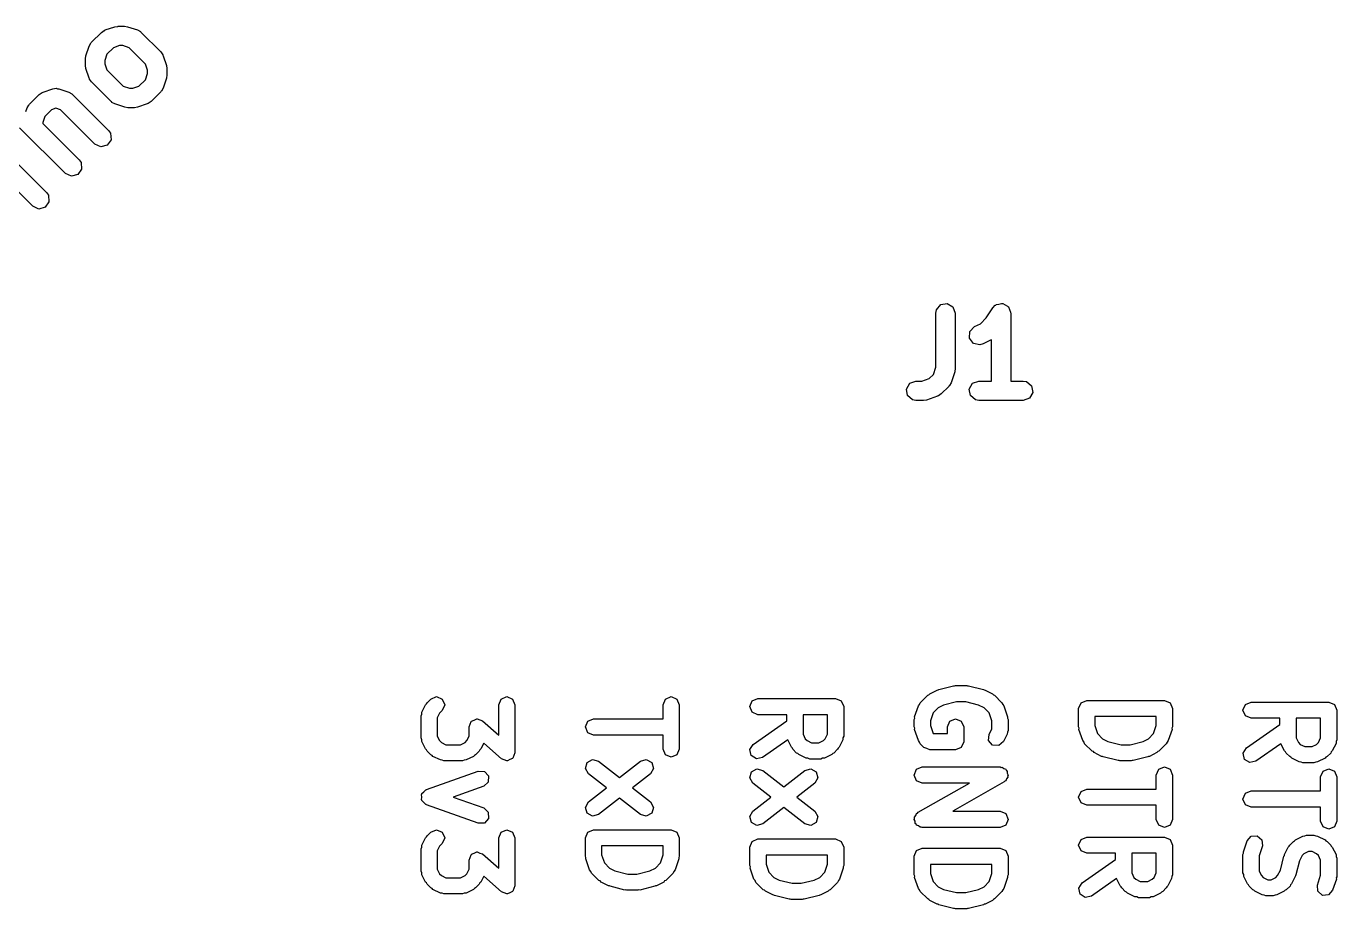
# Model space of a CAD drawing. Extents: x 83.3 to 116.7, y -116.7 to -83.4.
# Drawn here: x 92.7 to 102.82, y -116.67 to -109.85 of the extents above; entities that cross this region are included whole.
import ezdxf

# ---------------------------------------------------------------- set-up
doc = ezdxf.new("R2010")
doc.units = 0
doc.layers.add('BLACK', color=7, linetype='CONTINUOUS')

msp = doc.modelspace()

# ---------------------------------------------------------------- linework, layer by layer
at = {"layer": 'BLACK', "linetype": 'CONTINUOUS'}
for p, q in [((93.3071, -109.883), (93.3828, -109.858)), ((93.3828, -109.858), (93.405, -109.855)), ((93.405, -109.855), (93.4065, -109.854)), ((93.4065, -109.854), (93.4571, -109.854)), ((93.4571, -109.854), (93.4791, -109.858)), ((93.4791, -109.858), (93.4808, -109.858)), ((93.4808, -109.858), (93.5565, -109.883)), ((93.202, -109.977), (93.2778, -109.902)), ((93.2778, -109.902), (93.2991, -109.887)), ((93.2991, -109.887), (93.3036, -109.886)), ((93.3036, -109.886), (93.3071, -109.883)), ((93.5565, -109.883), (93.5794, -109.896)), ((93.5794, -109.896), (93.5818, -109.9)), ((93.5818, -109.9), (93.5858, -109.902)), ((93.5858, -109.902), (93.7374, -110.053)), ((93.1586, -110.082), (93.1839, -110.007)), ((93.1839, -110.007), (93.1963, -109.984)), ((93.1963, -109.984), (93.2001, -109.981)), ((93.2001, -109.981), (93.202, -109.977)), ((93.3713, -110.02), (93.3206, -110.071)), ((93.4187, -110.004), (93.3713, -110.02)), ((93.4449, -110.004), (93.4187, -110.004)), ((93.4923, -110.02), (93.4449, -110.004)), ((93.6188, -110.147), (93.4923, -110.02)), ((93.7374, -110.053), (93.7523, -110.074)), ((93.1548, -110.106), (93.1587, -110.084)), ((93.1548, -110.157), (93.1548, -110.106)), ((93.1553, -110.158), (93.1548, -110.157)), ((93.1586, -110.18), (93.1553, -110.158)), ((93.1587, -110.084), (93.1586, -110.082)), ((93.3206, -110.071), (93.3048, -110.118)), ((93.3048, -110.118), (93.3048, -110.144)), ((93.3048, -110.144), (93.3206, -110.192)), ((93.6346, -110.194), (93.6188, -110.147)), ((93.7523, -110.074), (93.7527, -110.079)), ((93.7527, -110.079), (93.7555, -110.082)), ((93.7555, -110.082), (93.7807, -110.158)), ((93.7807, -110.158), (93.784, -110.18)), ((93.1839, -110.256), (93.1586, -110.18)), ((93.1867, -110.26), (93.1839, -110.256)), ((93.1871, -110.264), (93.1867, -110.26)), ((93.202, -110.285), (93.1871, -110.264)), ((93.3206, -110.192), (93.4471, -110.318)), ((93.5681, -110.318), (93.6188, -110.268)), ((93.6188, -110.268), (93.6346, -110.22)), ((93.6346, -110.22), (93.6346, -110.194)), ((93.7807, -110.256), (93.7555, -110.332)), ((93.7846, -110.232), (93.7807, -110.254)), ((93.7807, -110.254), (93.7807, -110.256)), ((93.784, -110.18), (93.7846, -110.182)), ((93.7846, -110.182), (93.7846, -110.232)), ((92.7979, -110.381), (92.8193, -110.366)), ((92.8193, -110.366), (92.8237, -110.366)), ((92.8237, -110.366), (92.8272, -110.363)), ((92.8272, -110.363), (92.903, -110.338)), ((92.903, -110.338), (92.9288, -110.334)), ((92.9288, -110.334), (92.9392, -110.338)), ((92.9392, -110.338), (92.9504, -110.338)), ((92.9504, -110.338), (93.0262, -110.363)), ((93.0262, -110.363), (93.0491, -110.376)), ((93.3535, -110.437), (93.202, -110.285)), ((93.4471, -110.318), (93.4945, -110.334)), ((93.4945, -110.334), (93.5206, -110.334)), ((93.5206, -110.334), (93.5681, -110.318)), ((93.7374, -110.361), (93.6616, -110.437)), ((93.7393, -110.357), (93.7374, -110.361)), ((93.7431, -110.355), (93.7393, -110.357)), ((93.7555, -110.332), (93.7431, -110.355)), ((92.704, -110.486), (92.7165, -110.464)), ((92.7165, -110.464), (92.7203, -110.461)), ((92.7203, -110.461), (92.7222, -110.457)), ((92.7222, -110.457), (92.7979, -110.381)), ((93.0491, -110.376), (93.0515, -110.38)), ((93.0515, -110.38), (93.0555, -110.381)), ((93.0555, -110.381), (93.3333, -110.659)), ((93.3576, -110.439), (93.3535, -110.437)), ((93.3599, -110.443), (93.3576, -110.439)), ((93.3828, -110.455), (93.3599, -110.443)), ((93.4586, -110.48), (93.3828, -110.455)), ((93.6323, -110.455), (93.5565, -110.48)), ((93.6358, -110.452), (93.6323, -110.455)), ((93.6403, -110.452), (93.6358, -110.452)), ((93.6616, -110.437), (93.6403, -110.452)), ((92.6948, -110.514), (92.704, -110.486)), ((92.8408, -110.551), (92.8249, -110.598)), ((92.8915, -110.5), (92.8408, -110.551)), ((92.9267, -110.488), (92.8915, -110.5)), ((92.962, -110.5), (92.9267, -110.488)), ((93.2272, -110.765), (92.962, -110.5)), ((93.4602, -110.48), (93.4586, -110.48)), ((93.4823, -110.484), (93.4602, -110.48)), ((93.5328, -110.484), (93.4823, -110.484)), ((93.5344, -110.484), (93.5328, -110.484)), ((93.5565, -110.48), (93.5344, -110.484)), ((93, -110.993), (92.6464, -110.639)), ((92.8249, -110.598), (92.8249, -110.605)), ((92.8249, -110.605), (93.106, -110.886)), ((93.3333, -110.659), (93.3482, -110.681)), ((93.2737, -110.787), (93.2272, -110.765)), ((93.3233, -110.774), (93.2737, -110.787)), ((93.3527, -110.732), (93.3233, -110.774)), ((93.3482, -110.681), (93.3527, -110.732)), ((92.4999, -110.785), (92.8535, -111.139)), ((92.7474, -111.245), (92.3939, -110.892)), ((93.1254, -110.959), (93.096, -111.001)), ((93.106, -110.886), (93.121, -110.908)), ((93.121, -110.908), (93.1254, -110.959)), ((93.0465, -111.014), (93, -110.993)), ((93.096, -111.001), (93.0465, -111.014)), ((92.8535, -111.139), (92.8684, -111.16)), ((92.8684, -111.16), (92.8729, -111.211)), ((92.7939, -111.267), (92.7474, -111.245)), ((92.8435, -111.253), (92.7939, -111.267)), ((92.8729, -111.211), (92.8435, -111.253)), ((99.725, -112.071), (99.7295, -112.046)), ((99.725, -112.488), (99.725, -112.071)), ((99.7295, -112.046), (99.7625, -112.006)), ((99.7625, -112.006), (99.813, -111.998)), ((99.813, -111.998), (99.8575, -112.023)), ((99.8575, -112.023), (99.875, -112.071)), ((99.875, -112.071), (99.875, -112.5)), ((100.113, -112.109), (100.166, -112.03)), ((100.166, -112.03), (100.184, -112.011)), ((100.184, -112.011), (100.188, -112.01)), ((100.188, -112.01), (100.191, -112.006)), ((100.191, -112.006), (100.213, -112.003)), ((100.213, -112.003), (100.233, -111.997)), ((100.233, -111.997), (100.237, -111.998)), ((100.237, -111.998), (100.242, -111.998)), ((100.242, -111.998), (100.26, -112.008)), ((100.26, -112.008), (100.28, -112.017)), ((100.28, -112.017), (100.282, -112.021)), ((100.282, -112.021), (100.286, -112.023)), ((100.286, -112.023), (100.293, -112.044)), ((100.293, -112.044), (100.303, -112.063)), ((100.303, -112.063), (100.302, -112.067)), ((100.302, -112.067), (100.304, -112.071)), ((100.304, -112.071), (100.304, -112.596)), ((99.9883, -112.213), (100.024, -112.176)), ((100.024, -112.176), (100.07, -112.153)), ((100.07, -112.153), (100.113, -112.109)), ((99.9853, -112.264), (99.9883, -112.213)), ((100.016, -112.305), (99.9853, -112.264)), ((100.148, -112.281), (100.091, -112.31)), ((100.149, -112.28), (100.148, -112.281)), ((100.154, -112.277), (100.149, -112.28)), ((100.154, -112.596), (100.154, -112.277)), ((100.066, -112.317), (100.016, -112.305)), ((100.091, -112.31), (100.066, -112.317)), ((99.7059, -112.545), (99.725, -112.488)), ((99.5232, -112.614), (99.5714, -112.596)), ((99.5714, -112.596), (99.6164, -112.596)), ((99.6164, -112.596), (99.6738, -112.577)), ((99.6738, -112.577), (99.7059, -112.545)), ((99.8712, -112.524), (99.8426, -112.609)), ((99.875, -112.5), (99.8711, -112.522)), ((99.8711, -112.522), (99.8712, -112.524)), ((100.009, -112.614), (100.057, -112.596)), ((100.057, -112.596), (100.154, -112.596)), ((100.304, -112.596), (100.4, -112.596)), ((100.4, -112.596), (100.426, -112.601)), ((99.4976, -112.658), (99.5232, -112.614)), ((99.5065, -112.709), (99.4976, -112.658)), ((99.7673, -112.696), (99.746, -112.711)), ((99.8245, -112.639), (99.7673, -112.696)), ((99.8264, -112.635), (99.8245, -112.639)), ((99.8302, -112.632), (99.8264, -112.635)), ((99.8426, -112.609), (99.8302, -112.632)), ((99.9833, -112.658), (100.009, -112.614)), ((99.9922, -112.709), (99.9833, -112.658)), ((100.426, -112.601), (100.465, -112.634)), ((100.474, -112.684), (100.448, -112.729)), ((100.465, -112.634), (100.474, -112.684)), ((99.5458, -112.742), (99.5065, -112.709)), ((99.5714, -112.746), (99.5458, -112.742)), ((99.6286, -112.746), (99.5714, -112.746)), ((99.6301, -112.746), (99.6286, -112.746)), ((99.6523, -112.743), (99.6301, -112.746)), ((99.738, -112.714), (99.6523, -112.743)), ((99.7415, -112.711), (99.738, -112.714)), ((99.746, -112.711), (99.7415, -112.711)), ((100.031, -112.742), (99.9922, -112.709)), ((100.057, -112.746), (100.031, -112.742)), ((100.4, -112.746), (100.057, -112.746)), ((100.448, -112.729), (100.4, -112.746)), ((99.6051, -115.082), (99.6622, -115.025)), ((99.6622, -115.025), (99.6717, -115.021)), ((99.6717, -115.021), (99.6785, -115.013)), ((99.6785, -115.013), (99.7356, -114.985)), ((99.7356, -114.985), (99.7427, -114.984)), ((99.7427, -114.984), (99.7484, -114.98)), ((99.7484, -114.98), (99.8627, -114.952)), ((99.8627, -114.952), (99.8705, -114.953)), ((99.8705, -114.953), (99.8778, -114.95)), ((99.8778, -114.95), (99.9636, -114.95)), ((99.9636, -114.95), (99.9709, -114.953)), ((99.9709, -114.953), (99.9787, -114.952)), ((99.9787, -114.952), (100.093, -114.98)), ((100.093, -114.98), (100.099, -114.984)), ((100.099, -114.984), (100.106, -114.985)), ((100.106, -114.985), (100.163, -115.013)), ((100.163, -115.013), (100.17, -115.021)), ((100.17, -115.021), (100.179, -115.025)), ((100.179, -115.025), (100.236, -115.082)), ((95.7548, -115.156), (95.7834, -115.099)), ((95.7834, -115.099), (95.7911, -115.092)), ((95.7911, -115.092), (95.7951, -115.082)), ((95.7951, -115.082), (95.8236, -115.054)), ((95.8236, -115.054), (95.8678, -115.035)), ((95.8678, -115.035), (95.912, -115.054)), ((95.912, -115.054), (95.9303, -115.098)), ((95.9303, -115.098), (95.912, -115.142)), ((96.3482, -115.098), (96.3665, -115.054)), ((96.3482, -115.332), (96.3482, -115.098)), ((96.3665, -115.054), (96.4107, -115.035)), ((96.4107, -115.035), (96.4549, -115.054)), ((96.4549, -115.054), (96.4732, -115.098)), ((96.4732, -115.098), (96.4732, -115.469)), ((97.6182, -115.098), (97.6365, -115.054)), ((97.6182, -115.207), (97.6182, -115.098)), ((97.6365, -115.054), (97.6807, -115.035)), ((97.6807, -115.035), (97.7249, -115.054)), ((97.7249, -115.054), (97.7432, -115.098)), ((97.7432, -115.098), (97.7432, -115.441)), ((98.2882, -115.112), (98.3065, -115.068)), ((98.3065, -115.156), (98.2882, -115.112)), ((98.3065, -115.068), (98.3507, -115.05)), ((98.3507, -115.05), (98.9507, -115.05)), ((98.9507, -115.05), (98.9949, -115.068)), ((98.9949, -115.068), (99.0132, -115.112)), ((99.0132, -115.112), (99.0132, -115.341)), ((99.5614, -115.192), (99.59, -115.107)), ((99.59, -115.107), (99.5995, -115.096)), ((99.5995, -115.096), (99.6051, -115.082)), ((99.7434, -115.121), (99.7039, -115.16)), ((99.7854, -115.1), (99.7434, -115.121)), ((99.8855, -115.075), (99.7854, -115.1)), ((99.9559, -115.075), (99.8855, -115.075)), ((100.056, -115.1), (99.9559, -115.075)), ((100.098, -115.121), (100.056, -115.1)), ((100.137, -115.16), (100.098, -115.121)), ((100.236, -115.082), (100.242, -115.096)), ((100.242, -115.096), (100.251, -115.107)), ((100.251, -115.107), (100.28, -115.192)), ((100.828, -115.127), (100.847, -115.082)), ((100.828, -115.269), (100.828, -115.127)), ((100.847, -115.082), (100.891, -115.064)), ((100.891, -115.064), (101.491, -115.064)), ((101.491, -115.064), (101.535, -115.082)), ((101.535, -115.082), (101.553, -115.127)), ((101.553, -115.127), (101.553, -115.269)), ((102.098, -115.141), (102.117, -115.097)), ((102.117, -115.097), (102.161, -115.078)), ((102.161, -115.078), (102.761, -115.078)), ((102.761, -115.078), (102.805, -115.097)), ((102.805, -115.097), (102.823, -115.141)), ((95.7482, -115.184), (95.7538, -115.17)), ((95.7482, -115.355), (95.7482, -115.184)), ((95.7538, -115.17), (95.7548, -115.156)), ((95.8906, -115.164), (95.8732, -115.198)), ((95.8732, -115.198), (95.8732, -115.34)), ((95.912, -115.142), (95.8906, -115.164)), ((96.128, -115.249), (96.1351, -115.228)), ((96.1351, -115.228), (96.1371, -115.227)), ((96.1371, -115.227), (96.1379, -115.225)), ((96.1379, -115.225), (96.1583, -115.217)), ((96.1583, -115.217), (96.178, -115.207)), ((96.178, -115.207), (96.1801, -115.208)), ((96.1801, -115.208), (96.1821, -115.207)), ((96.1821, -115.207), (96.2024, -115.215)), ((96.2024, -115.215), (96.2233, -115.222)), ((96.2233, -115.222), (96.3482, -115.332)), ((97.0182, -115.269), (97.0365, -115.225)), ((97.0365, -115.225), (97.0807, -115.207)), ((97.0807, -115.207), (97.6182, -115.207)), ((98.3507, -115.175), (98.3065, -115.156)), ((98.3149, -115.404), (98.5739, -115.223)), ((98.5739, -115.175), (98.3507, -115.175)), ((98.5739, -115.223), (98.5739, -115.175)), ((98.6989, -115.175), (98.6989, -115.326)), ((98.8882, -115.175), (98.6989, -115.175)), ((98.8882, -115.326), (98.8882, -115.175)), ((99.5582, -115.212), (99.5621, -115.203)), ((99.5582, -115.269), (99.5582, -115.212)), ((99.5621, -115.203), (99.5614, -115.192)), ((99.7039, -115.16), (99.6832, -115.222)), ((99.6832, -115.222), (99.6832, -115.259)), ((99.8153, -115.269), (99.8336, -115.225)), ((99.8336, -115.225), (99.8778, -115.207)), ((99.8778, -115.207), (99.922, -115.225)), ((99.922, -115.225), (99.9403, -115.269)), ((100.158, -115.222), (100.137, -115.16)), ((100.158, -115.283), (100.158, -115.222)), ((100.28, -115.192), (100.279, -115.203)), ((100.279, -115.203), (100.283, -115.212)), ((100.283, -115.212), (100.283, -115.298)), ((100.953, -115.189), (100.953, -115.259)), ((101.428, -115.189), (100.953, -115.189)), ((101.428, -115.259), (101.428, -115.189)), ((102.117, -115.185), (102.098, -115.141)), ((102.161, -115.203), (102.117, -115.185)), ((102.384, -115.203), (102.161, -115.203)), ((102.384, -115.251), (102.384, -115.203)), ((102.509, -115.203), (102.509, -115.355)), ((102.698, -115.203), (102.509, -115.203)), ((102.698, -115.355), (102.698, -115.203)), ((102.823, -115.141), (102.823, -115.369)), ((96.1196, -115.269), (96.128, -115.249)), ((96.1196, -115.34), (96.1196, -115.269)), ((97.0365, -115.314), (97.0182, -115.269)), ((97.0807, -115.332), (97.0365, -115.314)), ((97.6182, -115.332), (97.0807, -115.332)), ((97.6182, -115.441), (97.6182, -115.332)), ((98.6989, -115.326), (98.7163, -115.361)), ((98.8708, -115.361), (98.8882, -115.326)), ((99.5621, -115.279), (99.5582, -115.269)), ((99.5614, -115.289), (99.5621, -115.279)), ((99.59, -115.375), (99.5614, -115.289)), ((99.6832, -115.259), (99.7038, -115.321)), ((99.7038, -115.321), (99.8153, -115.321)), ((99.8153, -115.321), (99.8153, -115.269)), ((99.9403, -115.269), (99.9403, -115.384)), ((100.133, -115.375), (100.136, -115.327)), ((100.136, -115.327), (100.158, -115.283)), ((100.277, -115.326), (100.248, -115.383)), ((100.278, -115.311), (100.277, -115.326)), ((100.283, -115.298), (100.278, -115.311)), ((100.832, -115.279), (100.828, -115.269)), ((100.831, -115.289), (100.832, -115.279)), ((100.86, -115.375), (100.831, -115.289)), ((100.953, -115.259), (100.974, -115.321)), ((100.974, -115.321), (101.013, -115.361)), ((101.368, -115.361), (101.407, -115.321)), ((101.407, -115.321), (101.428, -115.259)), ((101.55, -115.289), (101.521, -115.375)), ((101.553, -115.269), (101.549, -115.279)), ((101.549, -115.279), (101.55, -115.289)), ((102.125, -115.432), (102.384, -115.251)), ((95.7538, -115.369), (95.7482, -115.355)), ((95.7548, -115.383), (95.7538, -115.369)), ((95.7834, -115.44), (95.7548, -115.383)), ((95.8732, -115.34), (95.8906, -115.375)), ((95.8906, -115.375), (95.9049, -115.389)), ((95.9049, -115.389), (95.9397, -115.407)), ((95.9397, -115.407), (96.0531, -115.407)), ((96.0531, -115.407), (96.088, -115.389)), ((96.088, -115.389), (96.1022, -115.375)), ((96.1022, -115.375), (96.1196, -115.34)), ((96.2317, -115.396), (96.2095, -115.44)), ((96.3695, -115.516), (96.2317, -115.396)), ((98.2891, -115.444), (98.3149, -115.404)), ((98.5812, -115.37), (98.3865, -115.506)), ((98.6091, -115.426), (98.5812, -115.37)), ((98.6169, -115.433), (98.6091, -115.426)), ((98.6208, -115.442), (98.6169, -115.433)), ((98.7163, -115.361), (98.7306, -115.375)), ((98.7306, -115.375), (98.7655, -115.393)), ((98.7655, -115.393), (98.8217, -115.393)), ((98.8217, -115.393), (98.8565, -115.375)), ((98.8565, -115.375), (98.8708, -115.361)), ((98.9703, -115.433), (98.9663, -115.442)), ((98.978, -115.426), (98.9703, -115.433)), ((99.0066, -115.369), (98.978, -115.426)), ((99.0076, -115.354), (99.0066, -115.369)), ((99.0132, -115.341), (99.0076, -115.354)), ((99.5995, -115.386), (99.59, -115.375)), ((99.6051, -115.399), (99.5995, -115.386)), ((99.6336, -115.428), (99.6051, -115.399)), ((99.6563, -115.437), (99.6336, -115.428)), ((99.922, -115.428), (99.8778, -115.446)), ((99.9403, -115.384), (99.922, -115.428)), ((100.164, -115.411), (100.133, -115.375)), ((100.212, -115.414), (100.164, -115.411)), ((100.248, -115.383), (100.212, -115.414)), ((100.87, -115.386), (100.86, -115.375)), ((100.875, -115.399), (100.87, -115.386)), ((100.932, -115.456), (100.875, -115.399)), ((101.013, -115.361), (101.055, -115.382)), ((101.055, -115.382), (101.156, -115.407)), ((101.156, -115.407), (101.226, -115.407)), ((101.226, -115.407), (101.326, -115.382)), ((101.326, -115.382), (101.368, -115.361)), ((101.506, -115.399), (101.449, -115.456)), ((101.512, -115.386), (101.506, -115.399)), ((101.521, -115.375), (101.512, -115.386)), ((102.099, -115.473), (102.125, -115.432)), ((102.391, -115.399), (102.197, -115.535)), ((102.419, -115.454), (102.391, -115.399)), ((102.509, -115.355), (102.526, -115.389)), ((102.526, -115.389), (102.541, -115.404)), ((102.541, -115.404), (102.575, -115.421)), ((102.575, -115.421), (102.632, -115.421)), ((102.632, -115.421), (102.667, -115.404)), ((102.667, -115.404), (102.681, -115.389)), ((102.681, -115.389), (102.698, -115.355)), ((102.817, -115.397), (102.788, -115.454)), ((102.818, -115.383), (102.817, -115.397)), ((102.823, -115.369), (102.818, -115.383)), ((95.7911, -115.447), (95.7834, -115.44)), ((95.7951, -115.456), (95.7911, -115.447)), ((95.8236, -115.485), (95.7951, -115.456)), ((95.8331, -115.489), (95.8236, -115.485)), ((95.8399, -115.497), (95.8331, -115.489)), ((95.897, -115.525), (95.8399, -115.497)), ((95.9115, -115.526), (95.897, -115.525)), ((95.925, -115.532), (95.9115, -115.526)), ((96.0678, -115.532), (95.925, -115.532)), ((96.0813, -115.526), (96.0678, -115.532)), ((96.0958, -115.525), (96.0813, -115.526)), ((96.1529, -115.497), (96.0958, -115.525)), ((96.1597, -115.489), (96.1529, -115.497)), ((96.1692, -115.485), (96.1597, -115.489)), ((96.1977, -115.456), (96.1692, -115.485)), ((96.2017, -115.447), (96.1977, -115.456)), ((96.2095, -115.44), (96.2017, -115.447)), ((96.3904, -115.523), (96.3695, -115.516)), ((96.4107, -115.532), (96.3904, -115.523)), ((96.4127, -115.531), (96.4107, -115.532)), ((96.4149, -115.532), (96.4127, -115.531)), ((96.4346, -115.522), (96.4149, -115.532)), ((96.4549, -115.514), (96.4346, -115.522)), ((96.4557, -115.512), (96.4549, -115.514)), ((96.4577, -115.511), (96.4557, -115.512)), ((96.4648, -115.49), (96.4577, -115.511)), ((96.4732, -115.469), (96.4648, -115.49)), ((97.0316, -115.545), (97.0732, -115.522)), ((97.0732, -115.522), (97.1193, -115.535)), ((97.1193, -115.535), (97.2807, -115.661)), ((97.2807, -115.661), (97.4421, -115.535)), ((97.4421, -115.535), (97.4881, -115.522)), ((97.4881, -115.522), (97.5298, -115.545)), ((97.6365, -115.485), (97.6182, -115.441)), ((97.6807, -115.503), (97.6365, -115.485)), ((97.7249, -115.485), (97.6807, -115.503)), ((97.7432, -115.441), (97.7249, -115.485)), ((98.2995, -115.491), (98.2891, -115.444)), ((98.3398, -115.517), (98.2995, -115.491)), ((98.3865, -115.506), (98.3398, -115.517)), ((98.6494, -115.471), (98.6208, -115.442)), ((98.6589, -115.475), (98.6494, -115.471)), ((98.6656, -115.482), (98.6589, -115.475)), ((98.7227, -115.511), (98.6656, -115.482)), ((98.7373, -115.512), (98.7227, -115.511)), ((98.7507, -115.518), (98.7373, -115.512)), ((98.8364, -115.518), (98.7507, -115.518)), ((98.8498, -115.512), (98.8364, -115.518)), ((98.8644, -115.511), (98.8498, -115.512)), ((98.9215, -115.482), (98.8644, -115.511)), ((98.9282, -115.475), (98.9215, -115.482)), ((98.9377, -115.471), (98.9282, -115.475)), ((98.9663, -115.442), (98.9377, -115.471)), ((99.6778, -115.446), (99.6563, -115.437)), ((99.8778, -115.446), (99.6778, -115.446)), ((100.942, -115.46), (100.932, -115.456)), ((100.948, -115.468), (100.942, -115.46)), ((101.006, -115.497), (100.948, -115.468)), ((101.013, -115.497), (101.006, -115.497)), ((101.018, -115.501), (101.013, -115.497)), ((101.133, -115.53), (101.018, -115.501)), ((101.141, -115.529), (101.133, -115.53)), ((101.148, -115.532), (101.141, -115.529)), ((101.234, -115.532), (101.148, -115.532)), ((101.241, -115.529), (101.234, -115.532)), ((101.249, -115.53), (101.241, -115.529)), ((101.363, -115.501), (101.249, -115.53)), ((101.369, -115.497), (101.363, -115.501)), ((101.376, -115.497), (101.369, -115.497)), ((101.433, -115.468), (101.376, -115.497)), ((101.44, -115.46), (101.433, -115.468)), ((101.449, -115.456), (101.44, -115.46)), ((102.109, -115.52), (102.099, -115.473)), ((102.15, -115.545), (102.109, -115.52)), ((102.197, -115.535), (102.15, -115.545)), ((102.427, -115.461), (102.419, -115.454)), ((102.431, -115.471), (102.427, -115.461)), ((102.459, -115.499), (102.431, -115.471)), ((102.469, -115.503), (102.459, -115.499)), ((102.476, -115.511), (102.469, -115.503)), ((102.533, -115.54), (102.476, -115.511)), ((102.732, -115.511), (102.674, -115.54)), ((102.738, -115.503), (102.732, -115.511)), ((102.748, -115.499), (102.738, -115.503)), ((102.776, -115.471), (102.748, -115.499)), ((102.78, -115.461), (102.776, -115.471)), ((102.788, -115.454), (102.78, -115.461)), ((95.7897, -115.753), (96.1897, -115.611)), ((96.1897, -115.611), (96.2375, -115.613)), ((96.2375, -115.613), (96.2696, -115.648)), ((97.0186, -115.591), (97.0316, -115.545)), ((97.0421, -115.633), (97.0186, -115.591)), ((97.1795, -115.741), (97.0421, -115.633)), ((97.5193, -115.633), (97.3819, -115.741)), ((97.5428, -115.591), (97.5193, -115.633)), ((97.5298, -115.545), (97.5428, -115.591)), ((98.2886, -115.663), (98.3016, -115.616)), ((98.3016, -115.616), (98.3432, -115.593)), ((98.3432, -115.593), (98.3893, -115.606)), ((98.3893, -115.606), (98.5507, -115.733)), ((98.5507, -115.733), (98.7121, -115.606)), ((98.7121, -115.606), (98.7581, -115.593)), ((98.7581, -115.593), (98.7998, -115.616)), ((98.7998, -115.616), (98.8127, -115.663)), ((99.5582, -115.641), (99.5765, -115.597)), ((99.5765, -115.597), (99.6207, -115.578)), ((99.6207, -115.578), (100.221, -115.578)), ((100.221, -115.578), (100.229, -115.582)), ((100.229, -115.582), (100.237, -115.581)), ((100.237, -115.581), (100.25, -115.59)), ((100.25, -115.59), (100.265, -115.597)), ((100.265, -115.597), (100.268, -115.605)), ((100.268, -115.605), (100.275, -115.61)), ((100.275, -115.61), (100.277, -115.626)), ((100.277, -115.626), (100.283, -115.641)), ((101.428, -115.641), (101.447, -115.597)), ((101.447, -115.597), (101.491, -115.578)), ((101.491, -115.578), (101.535, -115.597)), ((101.535, -115.597), (101.553, -115.641)), ((102.547, -115.541), (102.533, -115.54)), ((102.561, -115.546), (102.547, -115.541)), ((102.646, -115.546), (102.561, -115.546)), ((102.66, -115.541), (102.646, -115.546)), ((102.674, -115.54), (102.66, -115.541)), ((102.698, -115.655), (102.717, -115.611)), ((102.717, -115.611), (102.761, -115.593)), ((102.761, -115.593), (102.805, -115.611)), ((102.805, -115.611), (102.823, -115.655)), ((96.2317, -115.728), (95.9965, -115.812)), ((96.2672, -115.696), (96.2317, -115.728)), ((96.2696, -115.648), (96.2672, -115.696)), ((98.3121, -115.704), (98.2886, -115.663)), ((98.4495, -115.812), (98.3121, -115.704)), ((98.7893, -115.704), (98.6519, -115.812)), ((98.8127, -115.663), (98.7893, -115.704)), ((99.5765, -115.685), (99.5582, -115.641)), ((99.6207, -115.703), (99.5765, -115.685)), ((99.5897, -115.929), (99.9853, -115.703)), ((99.9853, -115.703), (99.6207, -115.703)), ((100.252, -115.695), (99.856, -115.921)), ((100.257, -115.688), (100.252, -115.695)), ((100.265, -115.685), (100.257, -115.688)), ((100.271, -115.67), (100.265, -115.685)), ((100.281, -115.657), (100.271, -115.67)), ((100.283, -115.641), (100.28, -115.649)), ((100.28, -115.649), (100.281, -115.657)), ((101.428, -115.75), (101.428, -115.641)), ((101.553, -115.641), (101.553, -115.984)), ((102.698, -115.764), (102.698, -115.655)), ((102.823, -115.655), (102.823, -115.998)), ((95.7518, -115.791), (95.754, -115.789)), ((95.7529, -115.812), (95.7518, -115.791)), ((95.7518, -115.833), (95.7529, -115.812)), ((95.754, -115.836), (95.7518, -115.833)), ((95.754, -115.789), (95.7542, -115.785)), ((95.7542, -115.839), (95.754, -115.836)), ((95.7542, -115.785), (95.7698, -115.771)), ((95.7698, -115.853), (95.7542, -115.839)), ((95.7698, -115.771), (95.7839, -115.756)), ((95.7839, -115.756), (95.7872, -115.756)), ((95.7872, -115.756), (95.7897, -115.753)), ((95.9965, -115.812), (96.2317, -115.896)), ((97.0421, -115.849), (97.1795, -115.741)), ((97.2807, -115.82), (97.1193, -115.947)), ((97.4421, -115.947), (97.2807, -115.82)), ((97.3819, -115.741), (97.5193, -115.849)), ((98.3121, -115.92), (98.4495, -115.812)), ((98.6519, -115.812), (98.7893, -115.92)), ((100.828, -115.812), (100.847, -115.768)), ((100.847, -115.856), (100.828, -115.812)), ((100.847, -115.768), (100.891, -115.75)), ((100.891, -115.75), (101.428, -115.75)), ((102.098, -115.827), (102.117, -115.782)), ((102.117, -115.871), (102.098, -115.827)), ((102.117, -115.782), (102.161, -115.764)), ((102.161, -115.764), (102.698, -115.764)), ((95.7839, -115.869), (95.7698, -115.853)), ((95.7872, -115.869), (95.7839, -115.869)), ((95.7897, -115.871), (95.7872, -115.869)), ((96.1897, -116.014), (95.7897, -115.871)), ((96.2317, -115.896), (96.2672, -115.928)), ((96.2672, -115.928), (96.2696, -115.976)), ((97.0186, -115.891), (97.0421, -115.849)), ((97.0316, -115.937), (97.0186, -115.891)), ((97.0732, -115.96), (97.0316, -115.937)), ((97.5298, -115.937), (97.4881, -115.96)), ((97.5193, -115.849), (97.5428, -115.891)), ((97.5428, -115.891), (97.5298, -115.937)), ((98.2886, -115.962), (98.3121, -115.92)), ((98.5507, -115.892), (98.3893, -116.019)), ((98.7121, -116.019), (98.5507, -115.892)), ((98.7893, -115.92), (98.8127, -115.962)), ((99.5703, -115.954), (99.5765, -115.939)), ((99.5765, -115.939), (99.5844, -115.936)), ((99.5844, -115.936), (99.5897, -115.929)), ((99.856, -115.921), (100.221, -115.921)), ((100.221, -115.921), (100.265, -115.939)), ((100.265, -115.939), (100.283, -115.984)), ((100.891, -115.875), (100.847, -115.856)), ((101.428, -115.875), (100.891, -115.875)), ((101.428, -115.984), (101.428, -115.875)), ((102.161, -115.889), (102.117, -115.871)), ((102.698, -115.889), (102.161, -115.889)), ((102.698, -115.998), (102.698, -115.889)), ((96.2375, -116.012), (96.1897, -116.014)), ((96.2696, -115.976), (96.2375, -116.012)), ((97.1193, -115.947), (97.0732, -115.96)), ((97.4881, -115.96), (97.4421, -115.947)), ((98.3016, -116.008), (98.2886, -115.962)), ((98.3432, -116.031), (98.3016, -116.008)), ((98.3893, -116.019), (98.3432, -116.031)), ((98.7581, -116.031), (98.7121, -116.019)), ((98.7998, -116.008), (98.7581, -116.031)), ((98.8127, -115.962), (98.7998, -116.008)), ((99.5582, -115.984), (99.5615, -115.976)), ((99.5644, -115.999), (99.5582, -115.984)), ((99.5604, -115.967), (99.5703, -115.954)), ((99.5615, -115.976), (99.5604, -115.967)), ((99.5664, -116.015), (99.5644, -115.999)), ((99.5732, -116.02), (99.5664, -116.015)), ((99.5765, -116.028), (99.5732, -116.02)), ((99.5915, -116.034), (99.5765, -116.028)), ((99.6043, -116.044), (99.5915, -116.034)), ((100.265, -116.028), (100.221, -116.046)), ((100.283, -115.984), (100.265, -116.028)), ((101.447, -116.028), (101.428, -115.984)), ((101.491, -116.046), (101.447, -116.028)), ((101.535, -116.028), (101.491, -116.046)), ((101.553, -115.984), (101.535, -116.028)), ((102.717, -116.042), (102.698, -115.998)), ((102.761, -116.06), (102.717, -116.042)), ((102.805, -116.042), (102.761, -116.06)), ((102.823, -115.998), (102.805, -116.042)), ((95.7548, -116.184), (95.7834, -116.127)), ((95.7834, -116.127), (95.7911, -116.12)), ((95.7911, -116.12), (95.7951, -116.111)), ((95.7951, -116.111), (95.8236, -116.082)), ((95.8236, -116.082), (95.8678, -116.064)), ((95.8678, -116.064), (95.912, -116.082)), ((95.912, -116.082), (95.9303, -116.127)), ((95.9303, -116.127), (95.912, -116.171)), ((96.3482, -116.127), (96.3665, -116.082)), ((96.3482, -116.36), (96.3482, -116.127)), ((96.3665, -116.082), (96.4107, -116.064)), ((96.4107, -116.064), (96.4549, -116.082)), ((96.4549, -116.082), (96.4732, -116.127)), ((96.4732, -116.127), (96.4732, -116.498)), ((97.0182, -116.127), (97.0365, -116.082)), ((97.0182, -116.269), (97.0182, -116.127)), ((97.0365, -116.082), (97.0807, -116.064)), ((97.0807, -116.064), (97.6807, -116.064)), ((97.6807, -116.064), (97.7249, -116.082)), ((97.7249, -116.082), (97.7432, -116.127)), ((97.7432, -116.127), (97.7432, -116.269)), ((98.3065, -116.154), (98.3507, -116.135)), ((98.3507, -116.135), (98.9507, -116.135)), ((98.9507, -116.135), (98.9949, -116.154)), ((99.6128, -116.043), (99.6043, -116.044)), ((99.6207, -116.046), (99.6128, -116.043)), ((100.221, -116.046), (99.6207, -116.046)), ((100.828, -116.184), (100.847, -116.139)), ((100.847, -116.139), (100.891, -116.121)), ((100.891, -116.121), (101.491, -116.121)), ((101.491, -116.121), (101.535, -116.139)), ((101.535, -116.139), (101.553, -116.184)), ((102.13, -116.15), (102.161, -116.113)), ((102.161, -116.113), (102.209, -116.11)), ((102.209, -116.11), (102.245, -116.141)), ((102.245, -116.141), (102.249, -116.189)), ((102.497, -116.15), (102.504, -116.142)), ((102.504, -116.142), (102.561, -116.113)), ((102.561, -116.113), (102.576, -116.112)), ((102.576, -116.112), (102.589, -116.107)), ((102.589, -116.107), (102.646, -116.107)), ((102.646, -116.107), (102.66, -116.112)), ((102.66, -116.112), (102.674, -116.113)), ((102.674, -116.113), (102.732, -116.142)), ((102.732, -116.142), (102.738, -116.15)), ((95.7482, -116.212), (95.7538, -116.199)), ((95.7482, -116.384), (95.7482, -116.212)), ((95.7538, -116.199), (95.7548, -116.184)), ((95.8906, -116.192), (95.8732, -116.227)), ((95.8732, -116.227), (95.8732, -116.369)), ((95.912, -116.171), (95.8906, -116.192)), ((96.1379, -116.254), (96.1583, -116.245)), ((96.1583, -116.245), (96.178, -116.236)), ((96.178, -116.236), (96.1801, -116.236)), ((96.1801, -116.236), (96.1821, -116.235)), ((96.1821, -116.235), (96.2024, -116.244)), ((96.2024, -116.244), (96.2233, -116.251)), ((97.1432, -116.189), (97.1432, -116.259)), ((97.6182, -116.189), (97.1432, -116.189)), ((97.6182, -116.259), (97.6182, -116.189)), ((98.2882, -116.198), (98.3065, -116.154)), ((98.2882, -116.341), (98.2882, -116.198)), ((98.9949, -116.154), (99.0132, -116.198)), ((99.0132, -116.198), (99.0132, -116.341)), ((99.5582, -116.269), (99.5765, -116.225)), ((99.5765, -116.225), (99.6207, -116.207)), ((99.6207, -116.207), (100.221, -116.207)), ((100.221, -116.207), (100.265, -116.225)), ((100.265, -116.225), (100.283, -116.269)), ((100.847, -116.228), (100.828, -116.184)), ((100.891, -116.246), (100.847, -116.228)), ((101.553, -116.184), (101.553, -116.412)), ((102.101, -116.235), (102.13, -116.15)), ((102.102, -116.246), (102.101, -116.235)), ((102.249, -116.189), (102.223, -116.265)), ((102.419, -116.256), (102.448, -116.199)), ((102.448, -116.199), (102.455, -116.192)), ((102.455, -116.192), (102.459, -116.182)), ((102.459, -116.182), (102.488, -116.154)), ((102.488, -116.154), (102.497, -116.15)), ((102.604, -116.232), (102.569, -116.249)), ((102.632, -116.232), (102.604, -116.232)), ((102.667, -116.249), (102.632, -116.232)), ((102.738, -116.15), (102.748, -116.154)), ((102.748, -116.154), (102.776, -116.182)), ((102.776, -116.182), (102.78, -116.192)), ((102.78, -116.192), (102.788, -116.199)), ((102.788, -116.199), (102.817, -116.256)), ((96.1196, -116.298), (96.128, -116.278)), ((96.1196, -116.369), (96.1196, -116.298)), ((96.128, -116.278), (96.1351, -116.257)), ((96.1351, -116.257), (96.1371, -116.256)), ((96.1371, -116.256), (96.1379, -116.254)), ((96.2233, -116.251), (96.3482, -116.36)), ((97.0221, -116.279), (97.0182, -116.269)), ((97.0214, -116.289), (97.0221, -116.279)), ((97.05, -116.375), (97.0214, -116.289)), ((97.1432, -116.259), (97.1639, -116.321)), ((97.1639, -116.321), (97.2034, -116.361)), ((97.558, -116.361), (97.5975, -116.321)), ((97.5975, -116.321), (97.6182, -116.259)), ((97.74, -116.289), (97.7114, -116.375)), ((97.7432, -116.269), (97.7393, -116.279)), ((97.7393, -116.279), (97.74, -116.289)), ((98.2921, -116.35), (98.2882, -116.341)), ((98.4132, -116.26), (98.4132, -116.331)), ((98.8882, -116.26), (98.4132, -116.26)), ((98.4132, -116.331), (98.4339, -116.393)), ((98.8675, -116.393), (98.8882, -116.331)), ((98.8882, -116.331), (98.8882, -116.26)), ((99.0132, -116.341), (99.0093, -116.35)), ((99.5582, -116.412), (99.5582, -116.269)), ((99.6832, -116.332), (99.6832, -116.402)), ((100.158, -116.332), (99.6832, -116.332)), ((100.158, -116.402), (100.158, -116.332)), ((100.283, -116.269), (100.283, -116.412)), ((100.855, -116.475), (101.114, -116.294)), ((101.114, -116.246), (100.891, -116.246)), ((101.114, -116.294), (101.114, -116.246)), ((101.239, -116.246), (101.239, -116.397)), ((101.428, -116.246), (101.239, -116.246)), ((101.428, -116.397), (101.428, -116.246)), ((102.098, -116.255), (102.102, -116.246)), ((102.098, -116.398), (102.098, -116.255)), ((102.223, -116.265), (102.223, -116.383)), ((102.387, -116.376), (102.414, -116.269)), ((102.414, -116.269), (102.419, -116.263)), ((102.419, -116.263), (102.419, -116.256)), ((102.534, -116.305), (102.507, -116.413)), ((102.555, -116.264), (102.534, -116.305)), ((102.569, -116.249), (102.555, -116.264)), ((102.681, -116.264), (102.667, -116.249)), ((102.698, -116.298), (102.681, -116.264)), ((102.698, -116.416), (102.698, -116.298)), ((102.817, -116.256), (102.818, -116.27)), ((102.818, -116.27), (102.823, -116.284)), ((102.823, -116.284), (102.823, -116.427)), ((95.7538, -116.397), (95.7482, -116.384)), ((95.7548, -116.412), (95.7538, -116.397)), ((95.7834, -116.469), (95.7548, -116.412)), ((95.8732, -116.369), (95.8906, -116.404)), ((95.8906, -116.404), (95.9049, -116.418)), ((95.9049, -116.418), (95.9397, -116.435)), ((95.9397, -116.435), (96.0531, -116.435)), ((96.0531, -116.435), (96.088, -116.418)), ((96.088, -116.418), (96.1022, -116.404)), ((96.1022, -116.404), (96.1196, -116.369)), ((96.2317, -116.424), (96.2095, -116.469)), ((96.3695, -116.545), (96.2317, -116.424)), ((97.0595, -116.386), (97.05, -116.375)), ((97.0651, -116.399), (97.0595, -116.386)), ((97.1222, -116.456), (97.0651, -116.399)), ((97.2034, -116.361), (97.2454, -116.382)), ((97.2454, -116.382), (97.3455, -116.407)), ((97.3455, -116.407), (97.4159, -116.407)), ((97.4159, -116.407), (97.516, -116.382)), ((97.516, -116.382), (97.558, -116.361)), ((97.6963, -116.399), (97.6392, -116.456)), ((97.7019, -116.386), (97.6963, -116.399)), ((97.7114, -116.375), (97.7019, -116.386)), ((98.2914, -116.361), (98.2921, -116.35)), ((98.32, -116.446), (98.2914, -116.361)), ((98.3295, -116.457), (98.32, -116.446)), ((98.4339, -116.393), (98.4734, -116.432)), ((98.4734, -116.432), (98.5154, -116.453)), ((98.786, -116.453), (98.828, -116.432)), ((98.828, -116.432), (98.8675, -116.393)), ((98.9814, -116.446), (98.9719, -116.457)), ((99.01, -116.361), (98.9814, -116.446)), ((99.0093, -116.35), (99.01, -116.361)), ((99.5621, -116.422), (99.5582, -116.412)), ((99.5614, -116.432), (99.5621, -116.422)), ((99.59, -116.518), (99.5614, -116.432)), ((99.6832, -116.402), (99.7039, -116.464)), ((100.137, -116.464), (100.158, -116.402)), ((100.28, -116.432), (100.251, -116.518)), ((100.283, -116.412), (100.279, -116.422)), ((100.279, -116.422), (100.28, -116.432)), ((101.121, -116.441), (100.927, -116.578)), ((101.149, -116.497), (101.121, -116.441)), ((101.239, -116.397), (101.256, -116.432)), ((101.256, -116.432), (101.271, -116.447)), ((101.271, -116.447), (101.305, -116.464)), ((101.362, -116.464), (101.397, -116.447)), ((101.397, -116.447), (101.411, -116.432)), ((101.411, -116.432), (101.428, -116.397)), ((101.547, -116.44), (101.518, -116.497)), ((101.548, -116.426), (101.547, -116.44)), ((101.553, -116.412), (101.548, -116.426)), ((102.104, -116.411), (102.098, -116.398)), ((102.105, -116.426), (102.104, -116.411)), ((102.133, -116.483), (102.105, -116.426)), ((102.223, -116.383), (102.241, -116.418)), ((102.241, -116.418), (102.255, -116.432)), ((102.255, -116.432), (102.29, -116.45)), ((102.317, -116.45), (102.352, -116.432)), ((102.352, -116.432), (102.366, -116.418)), ((102.366, -116.418), (102.387, -116.376)), ((102.502, -116.426), (102.474, -116.483)), ((102.503, -116.419), (102.502, -116.426)), ((102.507, -116.413), (102.503, -116.419)), ((102.673, -116.492), (102.698, -116.416)), ((102.82, -116.446), (102.791, -116.532)), ((102.823, -116.427), (102.819, -116.436)), ((102.819, -116.436), (102.82, -116.446)), ((95.7911, -116.475), (95.7834, -116.469)), ((95.7951, -116.485), (95.7911, -116.475)), ((95.8236, -116.514), (95.7951, -116.485)), ((95.8331, -116.518), (95.8236, -116.514)), ((95.8399, -116.525), (95.8331, -116.518)), ((95.897, -116.554), (95.8399, -116.525)), ((96.1529, -116.525), (96.0958, -116.554)), ((96.1597, -116.518), (96.1529, -116.525)), ((96.1692, -116.514), (96.1597, -116.518)), ((96.1977, -116.485), (96.1692, -116.514)), ((96.2017, -116.475), (96.1977, -116.485)), ((96.2095, -116.469), (96.2017, -116.475)), ((96.3904, -116.552), (96.3695, -116.545)), ((96.4549, -116.542), (96.4346, -116.551)), ((96.4557, -116.54), (96.4549, -116.542)), ((96.4577, -116.539), (96.4557, -116.54)), ((96.4648, -116.518), (96.4577, -116.539)), ((96.4732, -116.498), (96.4648, -116.518)), ((97.1317, -116.46), (97.1222, -116.456)), ((97.1385, -116.468), (97.1317, -116.46)), ((97.1956, -116.497), (97.1385, -116.468)), ((97.2027, -116.497), (97.1956, -116.497)), ((97.2084, -116.501), (97.2027, -116.497)), ((97.3227, -116.53), (97.2084, -116.501)), ((97.3305, -116.529), (97.3227, -116.53)), ((97.3378, -116.532), (97.3305, -116.529)), ((97.4236, -116.532), (97.3378, -116.532)), ((97.4309, -116.529), (97.4236, -116.532)), ((97.4387, -116.53), (97.4309, -116.529)), ((97.553, -116.501), (97.4387, -116.53)), ((97.5587, -116.497), (97.553, -116.501)), ((97.5658, -116.497), (97.5587, -116.497)), ((97.6229, -116.468), (97.5658, -116.497)), ((97.6297, -116.46), (97.6229, -116.468)), ((97.6392, -116.456), (97.6297, -116.46)), ((98.3351, -116.471), (98.3295, -116.457)), ((98.3922, -116.528), (98.3351, -116.471)), ((98.4017, -116.532), (98.3922, -116.528)), ((98.4085, -116.54), (98.4017, -116.532)), ((98.4656, -116.568), (98.4085, -116.54)), ((98.5154, -116.453), (98.6155, -116.478)), ((98.6155, -116.478), (98.6859, -116.478)), ((98.6859, -116.478), (98.786, -116.453)), ((98.8929, -116.54), (98.8358, -116.568)), ((98.8997, -116.532), (98.8929, -116.54)), ((98.9092, -116.528), (98.8997, -116.532)), ((98.9663, -116.471), (98.9092, -116.528)), ((98.9719, -116.457), (98.9663, -116.471)), ((99.5995, -116.529), (99.59, -116.518)), ((99.6051, -116.542), (99.5995, -116.529)), ((99.6622, -116.599), (99.6051, -116.542)), ((99.7039, -116.464), (99.7434, -116.504)), ((99.7434, -116.504), (99.7854, -116.525)), ((99.7854, -116.525), (99.8855, -116.55)), ((99.9559, -116.55), (100.056, -116.525)), ((100.056, -116.525), (100.098, -116.504)), ((100.098, -116.504), (100.137, -116.464)), ((100.236, -116.542), (100.179, -116.599)), ((100.242, -116.529), (100.236, -116.542)), ((100.251, -116.518), (100.242, -116.529)), ((100.829, -116.516), (100.855, -116.475)), ((100.839, -116.562), (100.829, -116.516)), ((101.157, -116.504), (101.149, -116.497)), ((101.161, -116.514), (101.157, -116.504)), ((101.189, -116.542), (101.161, -116.514)), ((101.199, -116.546), (101.189, -116.542)), ((101.206, -116.554), (101.199, -116.546)), ((101.305, -116.464), (101.362, -116.464)), ((101.468, -116.546), (101.462, -116.554)), ((101.478, -116.542), (101.468, -116.546)), ((101.506, -116.514), (101.478, -116.542)), ((101.51, -116.504), (101.506, -116.514)), ((101.518, -116.497), (101.51, -116.504)), ((102.141, -116.49), (102.133, -116.483)), ((102.145, -116.499), (102.141, -116.49)), ((102.174, -116.528), (102.145, -116.499)), ((102.183, -116.532), (102.174, -116.528)), ((102.19, -116.54), (102.183, -116.532)), ((102.247, -116.568), (102.19, -116.54)), ((102.29, -116.45), (102.317, -116.45)), ((102.417, -116.54), (102.36, -116.568)), ((102.424, -116.532), (102.417, -116.54)), ((102.433, -116.528), (102.424, -116.532)), ((102.462, -116.499), (102.433, -116.528)), ((102.466, -116.49), (102.462, -116.499)), ((102.474, -116.483), (102.466, -116.49)), ((102.676, -116.54), (102.673, -116.492)), ((102.712, -116.572), (102.676, -116.54)), ((102.791, -116.532), (102.76, -116.568)), ((95.9115, -116.555), (95.897, -116.554)), ((95.925, -116.56), (95.9115, -116.555)), ((96.0678, -116.56), (95.925, -116.56)), ((96.0813, -116.555), (96.0678, -116.56)), ((96.0958, -116.554), (96.0813, -116.555)), ((96.4107, -116.56), (96.3904, -116.552)), ((96.4127, -116.56), (96.4107, -116.56)), ((96.4149, -116.56), (96.4127, -116.56)), ((96.4346, -116.551), (96.4149, -116.56)), ((98.4727, -116.569), (98.4656, -116.568)), ((98.4784, -116.573), (98.4727, -116.569)), ((98.5927, -116.601), (98.4784, -116.573)), ((98.6005, -116.6), (98.5927, -116.601)), ((98.6078, -116.603), (98.6005, -116.6)), ((98.6936, -116.603), (98.6078, -116.603)), ((98.7009, -116.6), (98.6936, -116.603)), ((98.7087, -116.601), (98.7009, -116.6)), ((98.823, -116.573), (98.7087, -116.601)), ((98.8287, -116.569), (98.823, -116.573)), ((98.8358, -116.568), (98.8287, -116.569)), ((99.6717, -116.603), (99.6622, -116.599)), ((99.6785, -116.611), (99.6717, -116.603)), ((99.7356, -116.64), (99.6785, -116.611)), ((99.7427, -116.64), (99.7356, -116.64)), ((99.7484, -116.644), (99.7427, -116.64)), ((99.8627, -116.673), (99.7484, -116.644)), ((99.8855, -116.55), (99.9559, -116.55)), ((100.093, -116.644), (99.9787, -116.673)), ((100.099, -116.64), (100.093, -116.644)), ((100.106, -116.64), (100.099, -116.64)), ((100.163, -116.611), (100.106, -116.64)), ((100.17, -116.603), (100.163, -116.611)), ((100.179, -116.599), (100.17, -116.603)), ((100.88, -116.588), (100.839, -116.562)), ((100.927, -116.578), (100.88, -116.588)), ((101.263, -116.582), (101.206, -116.554)), ((101.277, -116.583), (101.263, -116.582)), ((101.291, -116.589), (101.277, -116.583)), ((101.376, -116.589), (101.291, -116.589)), ((101.39, -116.583), (101.376, -116.589)), ((101.404, -116.582), (101.39, -116.583)), ((101.462, -116.554), (101.404, -116.582)), ((102.262, -116.569), (102.247, -116.568)), ((102.275, -116.575), (102.262, -116.569)), ((102.332, -116.575), (102.275, -116.575)), ((102.346, -116.569), (102.332, -116.575)), ((102.36, -116.568), (102.346, -116.569)), ((102.76, -116.568), (102.712, -116.572)), ((99.8705, -116.672), (99.8627, -116.673)), ((99.8778, -116.675), (99.8705, -116.672)), ((99.9636, -116.675), (99.8778, -116.675)), ((99.9709, -116.672), (99.9636, -116.675)), ((99.9787, -116.673), (99.9709, -116.672))]:
    msp.add_line(p, q, dxfattribs=at)

doc.saveas('drawing.dxf')
